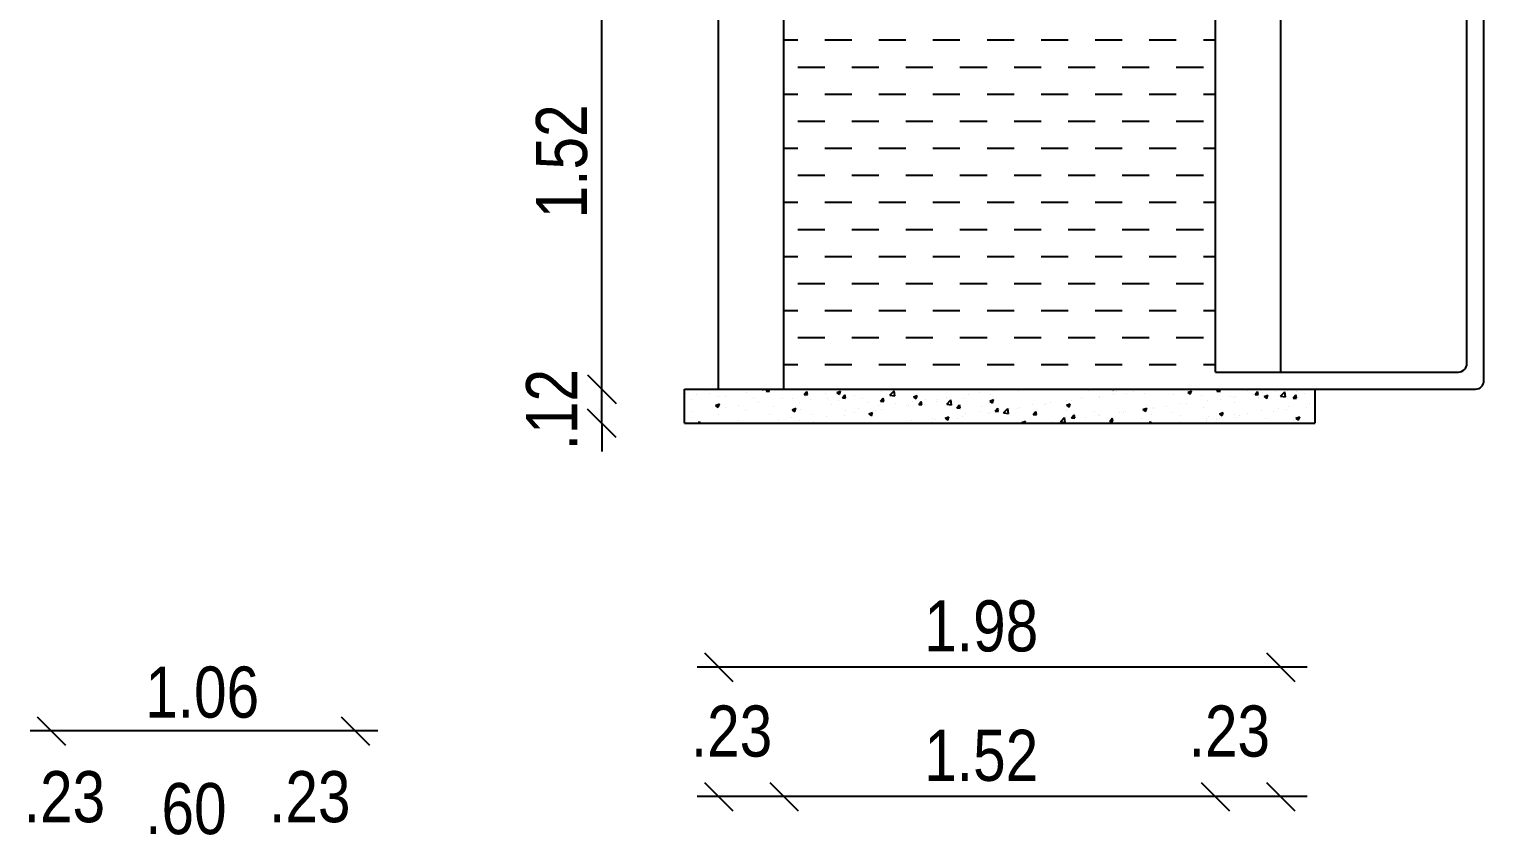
# Model space of a CAD drawing. Header units: metres. Extents: x 0 to 602, y 0 to 196.
# Drawn here: x 414.79 to 419.91, y 77.6 to 80.44 of the extents above; entities that cross this region are included whole.
import ezdxf

# ---------------------------------------------------------------- set-up
doc = ezdxf.new("R2010")
doc.units = ezdxf.units.M
doc.header["$MEASUREMENT"] = 0
doc.styles.get("Standard").update_dxf_attribs({"font": 'swissc.ttf', "height": 0.23})

msp = doc.modelspace()

# ---------------------------------------------------------------- linework, layer by layer
for p, q in [((419.8501, 79.2605), (419.8501, 81.9895)), ((419.9101, 79.2005), (419.9101, 81.9895)), ((417.4446, 79.1705), (417.4446, 80.7805)), ((416.8034, 79.1705), (416.8034, 80.6905)), ((417.2146, 79.1705), (417.2146, 80.6905)), ((418.9646, 79.2305), (418.9646, 80.6305)), ((419.1946, 79.2305), (419.1946, 80.6305)), ((417.4446, 80.4), (417.4933, 80.4)), ((417.5886, 80.4), (417.6838, 80.4)), ((417.7791, 80.4), (417.8743, 80.4)), ((417.9696, 80.4), (418.0648, 80.4)), ((418.1601, 80.4), (418.2553, 80.4)), ((418.3506, 80.4), (418.4458, 80.4)), ((418.5411, 80.4), (418.6363, 80.4)), ((418.7316, 80.4), (418.8268, 80.4)), ((418.9221, 80.4), (418.9646, 80.4)), ((417.4933, 80.3047), (417.5886, 80.3047)), ((417.6838, 80.3047), (417.7791, 80.3047)), ((417.8743, 80.3047), (417.9696, 80.3047)), ((418.0648, 80.3047), (418.1601, 80.3047)), ((418.2553, 80.3047), (418.3506, 80.3047)), ((418.4458, 80.3047), (418.5411, 80.3047)), ((418.6363, 80.3047), (418.7316, 80.3047)), ((418.8268, 80.3047), (418.9221, 80.3047)), ((417.4446, 80.2095), (417.4933, 80.2095)), ((417.5886, 80.2095), (417.6838, 80.2095)), ((417.7791, 80.2095), (417.8743, 80.2095)), ((417.9696, 80.2095), (418.0648, 80.2095)), ((418.1601, 80.2095), (418.2553, 80.2095)), ((418.3506, 80.2095), (418.4458, 80.2095)), ((418.5411, 80.2095), (418.6363, 80.2095)), ((418.7316, 80.2095), (418.8268, 80.2095)), ((418.9221, 80.2095), (418.9646, 80.2095)), ((417.4933, 80.1142), (417.5886, 80.1142)), ((417.6838, 80.1142), (417.7791, 80.1142)), ((417.8743, 80.1142), (417.9696, 80.1142)), ((418.0648, 80.1142), (418.1601, 80.1142)), ((418.2553, 80.1142), (418.3506, 80.1142)), ((418.4458, 80.1142), (418.5411, 80.1142)), ((418.6363, 80.1142), (418.7316, 80.1142)), ((418.8268, 80.1142), (418.9221, 80.1142)), ((417.4446, 80.019), (417.4933, 80.019)), ((417.5886, 80.019), (417.6838, 80.019)), ((417.7791, 80.019), (417.8743, 80.019)), ((417.9696, 80.019), (418.0648, 80.019)), ((418.1601, 80.019), (418.2553, 80.019)), ((418.3506, 80.019), (418.4458, 80.019)), ((418.5411, 80.019), (418.6363, 80.019)), ((418.7316, 80.019), (418.8268, 80.019)), ((418.9221, 80.019), (418.9646, 80.019)), ((417.4933, 79.9237), (417.5886, 79.9237)), ((417.6838, 79.9237), (417.7791, 79.9237)), ((417.8743, 79.9237), (417.9696, 79.9237)), ((418.0648, 79.9237), (418.1601, 79.9237)), ((418.2553, 79.9237), (418.3506, 79.9237)), ((418.4458, 79.9237), (418.5411, 79.9237)), ((418.6363, 79.9237), (418.7316, 79.9237)), ((418.8268, 79.9237), (418.9221, 79.9237)), ((417.4446, 79.8285), (417.4933, 79.8285)), ((417.5886, 79.8285), (417.6838, 79.8285)), ((417.7791, 79.8285), (417.8743, 79.8285)), ((417.9696, 79.8285), (418.0648, 79.8285)), ((418.1601, 79.8285), (418.2553, 79.8285)), ((418.3506, 79.8285), (418.4458, 79.8285)), ((418.5411, 79.8285), (418.6363, 79.8285)), ((418.7316, 79.8285), (418.8268, 79.8285)), ((418.9221, 79.8285), (418.9646, 79.8285)), ((417.4933, 79.7332), (417.5886, 79.7332)), ((417.6838, 79.7332), (417.7791, 79.7332)), ((417.8743, 79.7332), (417.9696, 79.7332)), ((418.0648, 79.7332), (418.1601, 79.7332)), ((418.2553, 79.7332), (418.3506, 79.7332)), ((418.4458, 79.7332), (418.5411, 79.7332)), ((418.6363, 79.7332), (418.7316, 79.7332)), ((418.8268, 79.7332), (418.9221, 79.7332)), ((417.4446, 79.638), (417.4933, 79.638)), ((417.5886, 79.638), (417.6838, 79.638)), ((417.7791, 79.638), (417.8743, 79.638)), ((417.9696, 79.638), (418.0648, 79.638)), ((418.1601, 79.638), (418.2553, 79.638)), ((418.3506, 79.638), (418.4458, 79.638)), ((418.5411, 79.638), (418.6363, 79.638)), ((418.7316, 79.638), (418.8268, 79.638)), ((418.9221, 79.638), (418.9646, 79.638)), ((417.4933, 79.5427), (417.5886, 79.5427)), ((417.6838, 79.5427), (417.7791, 79.5427)), ((417.8743, 79.5427), (417.9696, 79.5427)), ((418.0648, 79.5427), (418.1601, 79.5427)), ((418.2553, 79.5427), (418.3506, 79.5427)), ((418.4458, 79.5427), (418.5411, 79.5427)), ((418.6363, 79.5427), (418.7316, 79.5427)), ((418.8268, 79.5427), (418.9221, 79.5427)), ((417.4446, 79.4475), (417.4933, 79.4475)), ((417.5886, 79.4475), (417.6838, 79.4475)), ((417.7791, 79.4475), (417.8743, 79.4475)), ((417.9696, 79.4475), (418.0648, 79.4475)), ((418.1601, 79.4475), (418.2553, 79.4475)), ((418.3506, 79.4475), (418.4458, 79.4475)), ((418.5411, 79.4475), (418.6363, 79.4475)), ((418.7316, 79.4475), (418.8268, 79.4475)), ((418.9221, 79.4475), (418.9646, 79.4475)), ((417.4933, 79.3522), (417.5886, 79.3522)), ((417.6838, 79.3522), (417.7791, 79.3522)), ((417.8743, 79.3522), (417.9696, 79.3522)), ((418.0648, 79.3522), (418.1601, 79.3522)), ((418.2553, 79.3522), (418.3506, 79.3522)), ((418.4458, 79.3522), (418.5411, 79.3522)), ((418.6363, 79.3522), (418.7316, 79.3522)), ((418.8268, 79.3522), (418.9221, 79.3522)), ((416.8034, 79.1705), (416.8034, 79.2705)), ((417.4446, 79.257), (417.4933, 79.257)), ((417.5886, 79.257), (417.6838, 79.257)), ((417.7791, 79.257), (417.8743, 79.257)), ((417.9696, 79.257), (418.0648, 79.257)), ((418.1601, 79.257), (418.2553, 79.257)), ((418.3506, 79.257), (418.4458, 79.257)), ((418.5411, 79.257), (418.6363, 79.257)), ((418.7316, 79.257), (418.8268, 79.257)), ((418.9221, 79.257), (418.9646, 79.257)), ((418.9646, 79.2305), (419.8201, 79.2305)), ((416.8034, 79.0505), (416.8034, 79.1705)), ((417.0946, 79.1705), (419.8801, 79.1705)), ((417.0946, 79.0505), (417.0946, 79.1705)), ((417.1692, 79.1658), (417.1692, 79.1658)), ((417.3665, 79.1705), (417.3713, 79.1673)), ((417.3713, 79.1673), (417.3724, 79.1705)), ((417.3817, 79.163), (417.388, 79.1705)), ((417.3817, 79.163), (417.393, 79.1621)), ((417.393, 79.162), (417.3914, 79.1705)), ((417.6314, 79.1586), (417.6445, 79.1636)), ((417.6407, 79.1523), (417.6445, 79.1636)), ((417.711, 79.1697), (417.711, 79.1697)), ((417.8183, 79.149), (417.8329, 79.1643)), ((417.8349, 79.1465), (417.8329, 79.1643)), ((418.1814, 79.1642), (418.1814, 79.1642)), ((418.2694, 79.1655), (418.2694, 79.1655)), ((418.4162, 79.1696), (418.4162, 79.1696)), ((418.5163, 79.1654), (418.5163, 79.1654)), ((418.6025, 79.1705), (418.6067, 79.1677)), ((418.6067, 79.1677), (418.6076, 79.1705)), ((418.7476, 79.1684), (418.7476, 79.1684)), ((418.8668, 79.159), (418.8799, 79.164)), ((418.8761, 79.1527), (418.8799, 79.164)), ((418.9696, 79.1629), (418.976, 79.1705)), ((418.9696, 79.1629), (418.9808, 79.1619)), ((418.9772, 79.1694), (418.9772, 79.1694)), ((418.9808, 79.1619), (418.9792, 79.1705)), ((419.0773, 79.1652), (419.0773, 79.1652)), ((419.2176, 79.1657), (419.2176, 79.1657)), ((419.2247, 79.1704), (419.2247, 79.1704)), ((419.3146, 79.1705), (419.3146, 79.0505)), ((417.0982, 79.1565), (417.0982, 79.1565)), ((417.1206, 79.1332), (417.1206, 79.1332)), ((417.1383, 79.1502), (417.1383, 79.1502)), ((417.1821, 79.1548), (417.1821, 79.1548)), ((417.2044, 79.1131), (417.2175, 79.1182)), ((417.2044, 79.1131), (417.2137, 79.1069)), ((417.2137, 79.1068), (417.2175, 79.1182)), ((417.2153, 79.1452), (417.2153, 79.1452)), ((417.2384, 79.146), (417.2384, 79.146)), ((417.2852, 79.1136), (417.2852, 79.1136)), ((417.3127, 79.1593), (417.3127, 79.1593)), ((417.3385, 79.1418), (417.3385, 79.1418)), ((417.3562, 79.123), (417.3562, 79.123)), ((417.4385, 79.1375), (417.4385, 79.1375)), ((417.4746, 79.1386), (417.4746, 79.1386)), ((417.5013, 79.1221), (417.5013, 79.1221)), ((417.5162, 79.1513), (417.5253, 79.162)), ((417.5162, 79.1513), (417.5274, 79.1503)), ((417.5216, 79.1448), (417.5216, 79.1448)), ((417.5274, 79.1503), (417.5253, 79.162)), ((417.5386, 79.1333), (417.5386, 79.1333)), ((417.5926, 79.1541), (417.5926, 79.1541)), ((417.5987, 79.1361), (417.5987, 79.1361)), ((417.6117, 79.118), (417.6117, 79.118)), ((417.6314, 79.1586), (417.6407, 79.1523)), ((417.6387, 79.1291), (417.6387, 79.1291)), ((417.6507, 79.1395), (417.6598, 79.1503)), ((417.6507, 79.1395), (417.6619, 79.1385)), ((417.6619, 79.1385), (417.6598, 79.1503)), ((417.695, 79.1493), (417.695, 79.1493)), ((417.721, 79.1367), (417.721, 79.1367)), ((417.7388, 79.1248), (417.7388, 79.1248)), ((417.7852, 79.1277), (417.7942, 79.1385)), ((417.7852, 79.1277), (417.7964, 79.1268)), ((417.7897, 79.1614), (417.7897, 79.1614)), ((417.7964, 79.1267), (417.7942, 79.1385)), ((417.8183, 79.149), (417.8349, 79.1465)), ((417.8304, 79.1555), (417.8304, 79.1555)), ((417.8389, 79.1206), (417.8389, 79.1206)), ((417.8753, 79.1143), (417.8753, 79.1143)), ((417.8848, 79.113), (417.8848, 79.113)), ((417.8981, 79.1269), (417.8981, 79.1269)), ((417.9009, 79.1436), (417.914, 79.1486)), ((417.9009, 79.1436), (417.9102, 79.1373)), ((417.9102, 79.1373), (417.914, 79.1486)), ((417.9197, 79.116), (417.9287, 79.1267)), ((417.9197, 79.116), (417.9309, 79.115)), ((417.9309, 79.115), (417.9287, 79.1267)), ((417.939, 79.1164), (417.939, 79.1164)), ((417.945, 79.1331), (417.945, 79.1331)), ((417.9811, 79.1262), (417.9811, 79.1262)), ((417.9847, 79.1331), (417.9847, 79.1331)), ((418.016, 79.1424), (418.016, 79.1424)), ((418.0184, 79.118), (418.033, 79.1332)), ((418.0184, 79.118), (418.035, 79.1154)), ((418.0351, 79.1154), (418.033, 79.1332)), ((418.0391, 79.1122), (418.0391, 79.1122)), ((418.0542, 79.1042), (418.0632, 79.115)), ((418.0654, 79.1032), (418.0632, 79.115)), ((418.0758, 79.1382), (418.0758, 79.1382)), ((418.094, 79.1519), (418.094, 79.1519)), ((418.1344, 79.158), (418.1344, 79.158)), ((418.1703, 79.1286), (418.1835, 79.1336)), ((418.1703, 79.1286), (418.1797, 79.1223)), ((418.1732, 79.1523), (418.1732, 79.1523)), ((418.1797, 79.1223), (418.1835, 79.1336)), ((418.3215, 79.1152), (418.3215, 79.1152)), ((418.3619, 79.115), (418.3619, 79.115)), ((418.3684, 79.1213), (418.3684, 79.1213)), ((418.3843, 79.1238), (418.3843, 79.1238)), ((418.4394, 79.1307), (418.4394, 79.1307)), ((418.4398, 79.1136), (418.4529, 79.1186)), ((418.4398, 79.1136), (418.4491, 79.1073)), ((418.4491, 79.1073), (418.4529, 79.1186)), ((418.4593, 79.1291), (418.4593, 79.1291)), ((418.4937, 79.1426), (418.4937, 79.1426)), ((418.5555, 79.1423), (418.5555, 79.1423)), ((418.5578, 79.1463), (418.5578, 79.1463)), ((418.603, 79.1613), (418.603, 79.1613)), ((418.6048, 79.1525), (418.6048, 79.1525)), ((418.6164, 79.1611), (418.6164, 79.1611)), ((418.6502, 79.1543), (418.6502, 79.1543)), ((418.6758, 79.1618), (418.6758, 79.1618)), ((418.7165, 79.1569), (418.7165, 79.1569)), ((418.8166, 79.1527), (418.8166, 79.1527)), ((418.8416, 79.1191), (418.8416, 79.1191)), ((418.8628, 79.119), (418.8628, 79.119)), ((418.8668, 79.159), (418.8761, 79.1527)), ((418.9167, 79.1485), (418.9167, 79.1485)), ((418.9363, 79.1312), (418.9363, 79.1312)), ((418.9812, 79.1346), (418.9812, 79.1346)), ((419.0168, 79.1442), (419.0168, 79.1442)), ((419.0282, 79.1407), (419.0282, 79.1407)), ((419.0327, 79.1245), (419.0327, 79.1245)), ((419.0337, 79.1452), (419.0337, 79.1452)), ((419.0992, 79.1501), (419.0992, 79.1501)), ((419.1041, 79.1511), (419.1131, 79.1619)), ((419.1041, 79.1511), (419.1153, 79.1501)), ((419.1153, 79.1501), (419.1131, 79.1619)), ((419.1169, 79.14), (419.1169, 79.14)), ((419.13, 79.1584), (419.13, 79.1584)), ((419.1363, 79.144), (419.1494, 79.149)), ((419.1363, 79.144), (419.1456, 79.1377)), ((419.142, 79.1433), (419.142, 79.1433)), ((419.1456, 79.1377), (419.1494, 79.149)), ((419.1774, 79.1609), (419.1774, 79.1609)), ((419.1942, 79.1455), (419.2088, 79.1607)), ((419.1942, 79.1455), (419.2108, 79.1429)), ((419.2108, 79.1429), (419.2088, 79.1607)), ((419.2169, 79.1358), (419.2169, 79.1358)), ((419.2385, 79.1393), (419.2476, 79.1501)), ((419.2385, 79.1393), (419.2497, 79.1384)), ((419.2498, 79.1384), (419.2476, 79.1501)), ((419.2514, 79.1621), (419.2514, 79.1621)), ((419.2775, 79.1567), (419.2775, 79.1567)), ((419.2963, 79.1209), (419.2963, 79.1209)), ((417.1183, 79.0708), (417.1183, 79.0708)), ((417.1199, 79.0919), (417.1199, 79.0919)), ((417.213, 79.0828), (417.213, 79.0828)), ((417.2383, 79.1075), (417.2383, 79.1075)), ((417.2837, 79.0616), (417.2837, 79.0616)), ((417.3104, 79.0969), (417.3104, 79.0969)), ((417.393, 79.0804), (417.393, 79.0804)), ((417.4066, 79.1101), (417.4066, 79.1101)), ((417.4253, 79.0646), (417.4253, 79.0646)), ((417.4723, 79.0708), (417.4723, 79.0708)), ((417.4739, 79.0981), (417.487, 79.1032)), ((417.4739, 79.0981), (417.4832, 79.0918)), ((417.4832, 79.0918), (417.487, 79.1032)), ((417.5024, 79.0992), (417.5024, 79.0992)), ((417.5433, 79.0802), (417.5433, 79.0802)), ((417.5965, 79.0737), (417.5965, 79.0737)), ((417.6566, 79.0768), (417.6566, 79.0768)), ((417.6617, 79.0958), (417.6617, 79.0958)), ((417.6927, 79.0869), (417.6927, 79.0869)), ((417.7086, 79.1019), (417.7086, 79.1019)), ((417.7433, 79.0831), (417.7565, 79.0881)), ((417.7433, 79.0831), (417.7527, 79.0768)), ((417.7527, 79.0768), (417.7565, 79.0881)), ((417.766, 79.0956), (417.766, 79.0956)), ((417.7796, 79.1113), (417.7796, 79.1113)), ((417.7874, 79.0989), (417.7874, 79.0989)), ((417.9667, 79.0684), (417.9667, 79.0684)), ((417.9788, 79.0638), (417.9788, 79.0638)), ((418.0128, 79.0681), (418.0259, 79.0731)), ((418.0128, 79.0681), (418.0221, 79.0618)), ((418.0221, 79.0618), (418.0259, 79.0731)), ((418.0542, 79.1042), (418.0654, 79.1032)), ((418.0563, 79.0675), (418.0563, 79.0675)), ((418.0735, 79.0758), (418.0735, 79.0758)), ((418.0851, 79.084), (418.0851, 79.084)), ((418.132, 79.0902), (418.132, 79.0902)), ((418.1392, 79.1079), (418.1392, 79.1079)), ((418.1656, 79.0862), (418.1656, 79.0862)), ((418.1709, 79.0898), (418.1709, 79.0898)), ((418.1887, 79.0924), (418.1977, 79.1032)), ((418.1887, 79.0924), (418.1999, 79.0915)), ((418.1999, 79.0914), (418.1977, 79.1032)), ((418.203, 79.0996), (418.203, 79.0996)), ((418.2185, 79.087), (418.2331, 79.1022)), ((418.2185, 79.087), (418.2352, 79.0844)), ((418.2352, 79.0844), (418.2331, 79.1022)), ((418.2393, 79.1037), (418.2393, 79.1037)), ((418.2672, 79.103), (418.2672, 79.103)), ((418.275, 79.105), (418.275, 79.105)), ((418.3232, 79.0807), (418.3322, 79.0914)), ((418.3232, 79.0807), (418.3344, 79.0797)), ((418.3344, 79.0797), (418.3322, 79.0914)), ((418.3394, 79.0995), (418.3394, 79.0995)), ((418.4186, 79.0559), (418.4332, 79.0712)), ((418.4353, 79.0533), (418.4332, 79.0712)), ((418.4395, 79.0952), (418.4395, 79.0952)), ((418.457, 79.0667), (418.457, 79.0667)), ((418.4576, 79.0689), (418.4667, 79.0797)), ((418.4576, 79.0689), (418.4688, 79.0679)), ((418.4688, 79.0679), (418.4667, 79.0797)), ((418.5085, 79.0723), (418.5085, 79.0723)), ((418.5396, 79.091), (418.5396, 79.091)), ((418.5532, 79.0799), (418.5532, 79.0799)), ((418.5554, 79.0785), (418.5554, 79.0785)), ((418.5921, 79.0571), (418.6012, 79.0679)), ((418.6033, 79.0561), (418.6012, 79.0679)), ((418.6265, 79.0879), (418.6265, 79.0879)), ((418.6396, 79.0868), (418.6396, 79.0868)), ((418.648, 79.0919), (418.648, 79.0919)), ((418.7046, 79.0682), (418.7046, 79.0682)), ((418.7093, 79.0985), (418.7224, 79.1036)), ((418.7093, 79.0985), (418.7186, 79.0922)), ((418.7186, 79.0922), (418.7224, 79.1036)), ((418.7397, 79.0826), (418.7397, 79.0826)), ((418.7449, 79.1034), (418.7449, 79.1034)), ((418.7453, 79.1059), (418.7453, 79.1059)), ((418.7918, 79.1096), (418.7918, 79.1096)), ((418.814, 79.087), (418.814, 79.087)), ((418.8398, 79.0783), (418.8398, 79.0783)), ((418.9233, 79.1058), (418.9233, 79.1058)), ((418.9319, 79.0606), (418.9319, 79.0606)), ((418.934, 79.0687), (418.934, 79.0687)), ((418.9399, 79.0741), (418.9399, 79.0741)), ((418.9682, 79.0646), (418.9682, 79.0646)), ((418.9787, 79.0835), (418.9919, 79.0886)), ((418.9787, 79.0835), (418.988, 79.0772)), ((418.9789, 79.0668), (418.9789, 79.0668)), ((418.9881, 79.0772), (418.9919, 79.0885)), ((419.0314, 79.0828), (419.0314, 79.0828)), ((419.04, 79.0699), (419.04, 79.0699)), ((419.0499, 79.0761), (419.0499, 79.0761)), ((419.0776, 79.0834), (419.0776, 79.0834)), ((419.1277, 79.096), (419.1277, 79.096)), ((419.1401, 79.0656), (419.1401, 79.0656)), ((419.1683, 79.0917), (419.1683, 79.0917)), ((419.1869, 79.1021), (419.1869, 79.1021)), ((419.2152, 79.0979), (419.2152, 79.0979)), ((419.2224, 79.108), (419.2224, 79.108)), ((419.2402, 79.0614), (419.2402, 79.0614)), ((419.2482, 79.0685), (419.2613, 79.0735)), ((419.2482, 79.0685), (419.2575, 79.0622)), ((419.2575, 79.0622), (419.2613, 79.0735)), ((419.2862, 79.1073), (419.2862, 79.1073)), ((416.8034, 79.0505), (416.8034, 78.9505)), ((417.0946, 79.0505), (419.3146, 79.0505)), ((417.1018, 79.0544), (417.1018, 79.0544)), ((417.143, 79.0505), (417.1478, 79.0563)), ((417.1489, 79.0505), (417.1478, 79.0563)), ((417.4991, 79.0597), (417.4991, 79.0597)), ((417.5473, 79.058), (417.5473, 79.058)), ((417.8487, 79.0529), (417.8487, 79.0529)), ((417.8825, 79.0506), (417.8825, 79.0506)), ((417.8957, 79.0591), (417.8957, 79.0591)), ((418.2823, 79.0531), (418.2954, 79.0581)), ((418.2823, 79.0531), (418.286, 79.0505)), ((418.2928, 79.0505), (418.2954, 79.0581)), ((418.3596, 79.0526), (418.3596, 79.0526)), ((418.3901, 79.0567), (418.3901, 79.0567)), ((418.4186, 79.0559), (418.4353, 79.0534)), ((418.5921, 79.0571), (418.6033, 79.0562)), ((418.7309, 79.0505), (418.7357, 79.0561)), ((418.7367, 79.0505), (418.7357, 79.0561)), ((418.8393, 79.0567), (418.8393, 79.0567)), ((419.2872, 78.1916), (417.1397, 78.1916)), ((416.015, 77.9668), (414.7902, 77.9668)), ((419.2872, 77.7358), (417.1397, 77.7358))]:
    msp.add_line(p, q)
at = {"lineweight": -2}
for p, q in [((416.7534, 79.2205), (416.8534, 79.1205)), ((416.7534, 79.2205), (416.8534, 79.1205)), ((416.8534, 79.0005), (416.7534, 79.1005)), ((417.1646, 78.2416), (417.2646, 78.1416)), ((419.1446, 78.2416), (419.2446, 78.1416)), ((414.8151, 78.0168), (414.9151, 77.9168)), ((415.8851, 78.0168), (415.9851, 77.9168)), ((417.1646, 77.7858), (417.2646, 77.6858)), ((417.3946, 77.7858), (417.4946, 77.6858)), ((418.9146, 77.7858), (419.0146, 77.6858)), ((419.1446, 77.7858), (419.2446, 77.6858))]:
    msp.add_line(p, q, dxfattribs=at)
for centre in [(419.8201, 79.2605), (419.8801, 79.2005)]:
    msp.add_arc(centre, 0.03, 270, 0)

# ---------------------------------------------------------------- texts
for s, p in [('1.52', (416.7514, 79.7719)), ('.12', (416.7167, 78.9549))]:
    msp.add_text(s, height=0.18, rotation=90).set_placement(p)
for s, p in [('1.98', (417.9391, 78.2469)), ('1.06', (415.1953, 78.0137)), ('.23', (417.117, 77.8766)), ('.23', (418.8702, 77.8766)), ('1.52', (417.9391, 77.7911)), ('.23', (414.7675, 77.6455)), ('.60', (415.1953, 77.6035)), ('.23', (415.6316, 77.6455))]:
    msp.add_text(s, height=0.18).set_placement(p)

doc.saveas('drawing.dxf')
